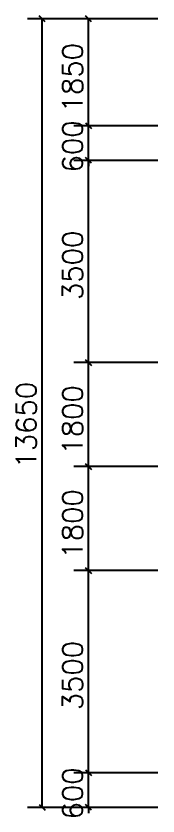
# Model space of a CAD drawing. Extents: x -1134706 to 1164706, y -1134256 to 18100.
# Drawn here: x -3450 to -1000, y 852 to 14700 of the extents above; entities that cross this region are included whole.
import ezdxf

# ---------------------------------------------------------------- set-up
doc = ezdxf.new("R2010")
doc.units = 0
doc.header["$LTSCALE"] = 100
doc.layers.add('A-ANNO-DIMS', color=70, linetype='Continuous')
doc.styles.add('GLA_T_A01_65_T3', font='ROMANS', dxfattribs={"bigfont": 'HZDX'})

msp = doc.modelspace()

# ---------------------------------------------------------------- linework, layer by layer
at = {"color": 0, "linetype": 'ByBlock'}
for p, q in [((-2950, 14600), (-3050, 14700)), ((-2150, 14600), (-2250, 14700)), ((-2250, 12850), (-2150, 12750)), ((-2250, 12850), (-2150, 12750)), ((-2150, 12150), (-2250, 12250)), ((-2150, 12150), (-2250, 12250)), ((-2150, 8650), (-2250, 8750)), ((-2250, 8750), (-2150, 8650)), ((-2150, 6850), (-2250, 6950)), ((-2250, 6950), (-2150, 6850)), ((-2150, 5050), (-2250, 5150)), ((-2250, 5150), (-2150, 5050)), ((-2250, 1650), (-2150, 1550)), ((-2250, 1650), (-2150, 1550)), ((-3050, 1050), (-2950, 950)), ((-2150, 950), (-2250, 1050))]:
    msp.add_line(p, q, dxfattribs=at)
at = {"layer": 'A-ANNO-DIMS'}
for p, q in [((-1000, 14650), (-3250, 14650)), ((-3000, 1000), (-3000, 14650)), ((-1000, 14650), (-2450, 14650)), ((-2200, 12800), (-2200, 14650)), ((-2200, 12800), (-2200, 12900)), ((-1000, 12800), (-2450, 12800)), ((-1000, 12800), (-2450, 12800)), ((-2200, 12200), (-2200, 12800)), ((-1000, 12200), (-2450, 12200)), ((-1000, 12200), (-2450, 12200)), ((-2200, 8700), (-2200, 12200)), ((-2200, 12200), (-2200, 12100)), ((-1000, 8700), (-2450, 8700)), ((-1000, 8700), (-2450, 8700)), ((-2200, 6900), (-2200, 8700)), ((-1000, 6900), (-2450, 6900)), ((-1000, 6900), (-2450, 6900)), ((-2200, 5100), (-2200, 6900)), ((-1000, 5100), (-2450, 5100)), ((-1000, 5100), (-2450, 5100)), ((-2200, 1600), (-2200, 5100)), ((-2200, 1600), (-2200, 1700)), ((-1000, 1600), (-2450, 1600)), ((-1000, 1600), (-2450, 1600)), ((-2200, 1000), (-2200, 1600)), ((-1000, 1000), (-3250, 1000)), ((-1000, 1000), (-2450, 1000)), ((-2200, 1000), (-2200, 900))]:
    msp.add_line(p, q, dxfattribs=at)

# ---------------------------------------------------------------- texts
at = {"layer": 'A-ANNO-DIMS', "color": 7, "style": 'GLA_T_A01_65_T3'}
for s, p in [('1850', (-2300, 13033)), ('600', (-2300, 11992)), ('3500', (-2300, 9783)), ('13650', (-3100, 6867)), ('1800', (-2300, 7108)), ('1800', (-2300, 5308)), ('3500', (-2300, 2683)), ('600', (-2300, 792))]:
    msp.add_text(s, height=350, rotation=90, dxfattribs=at).set_placement(p)

doc.saveas('drawing.dxf')
